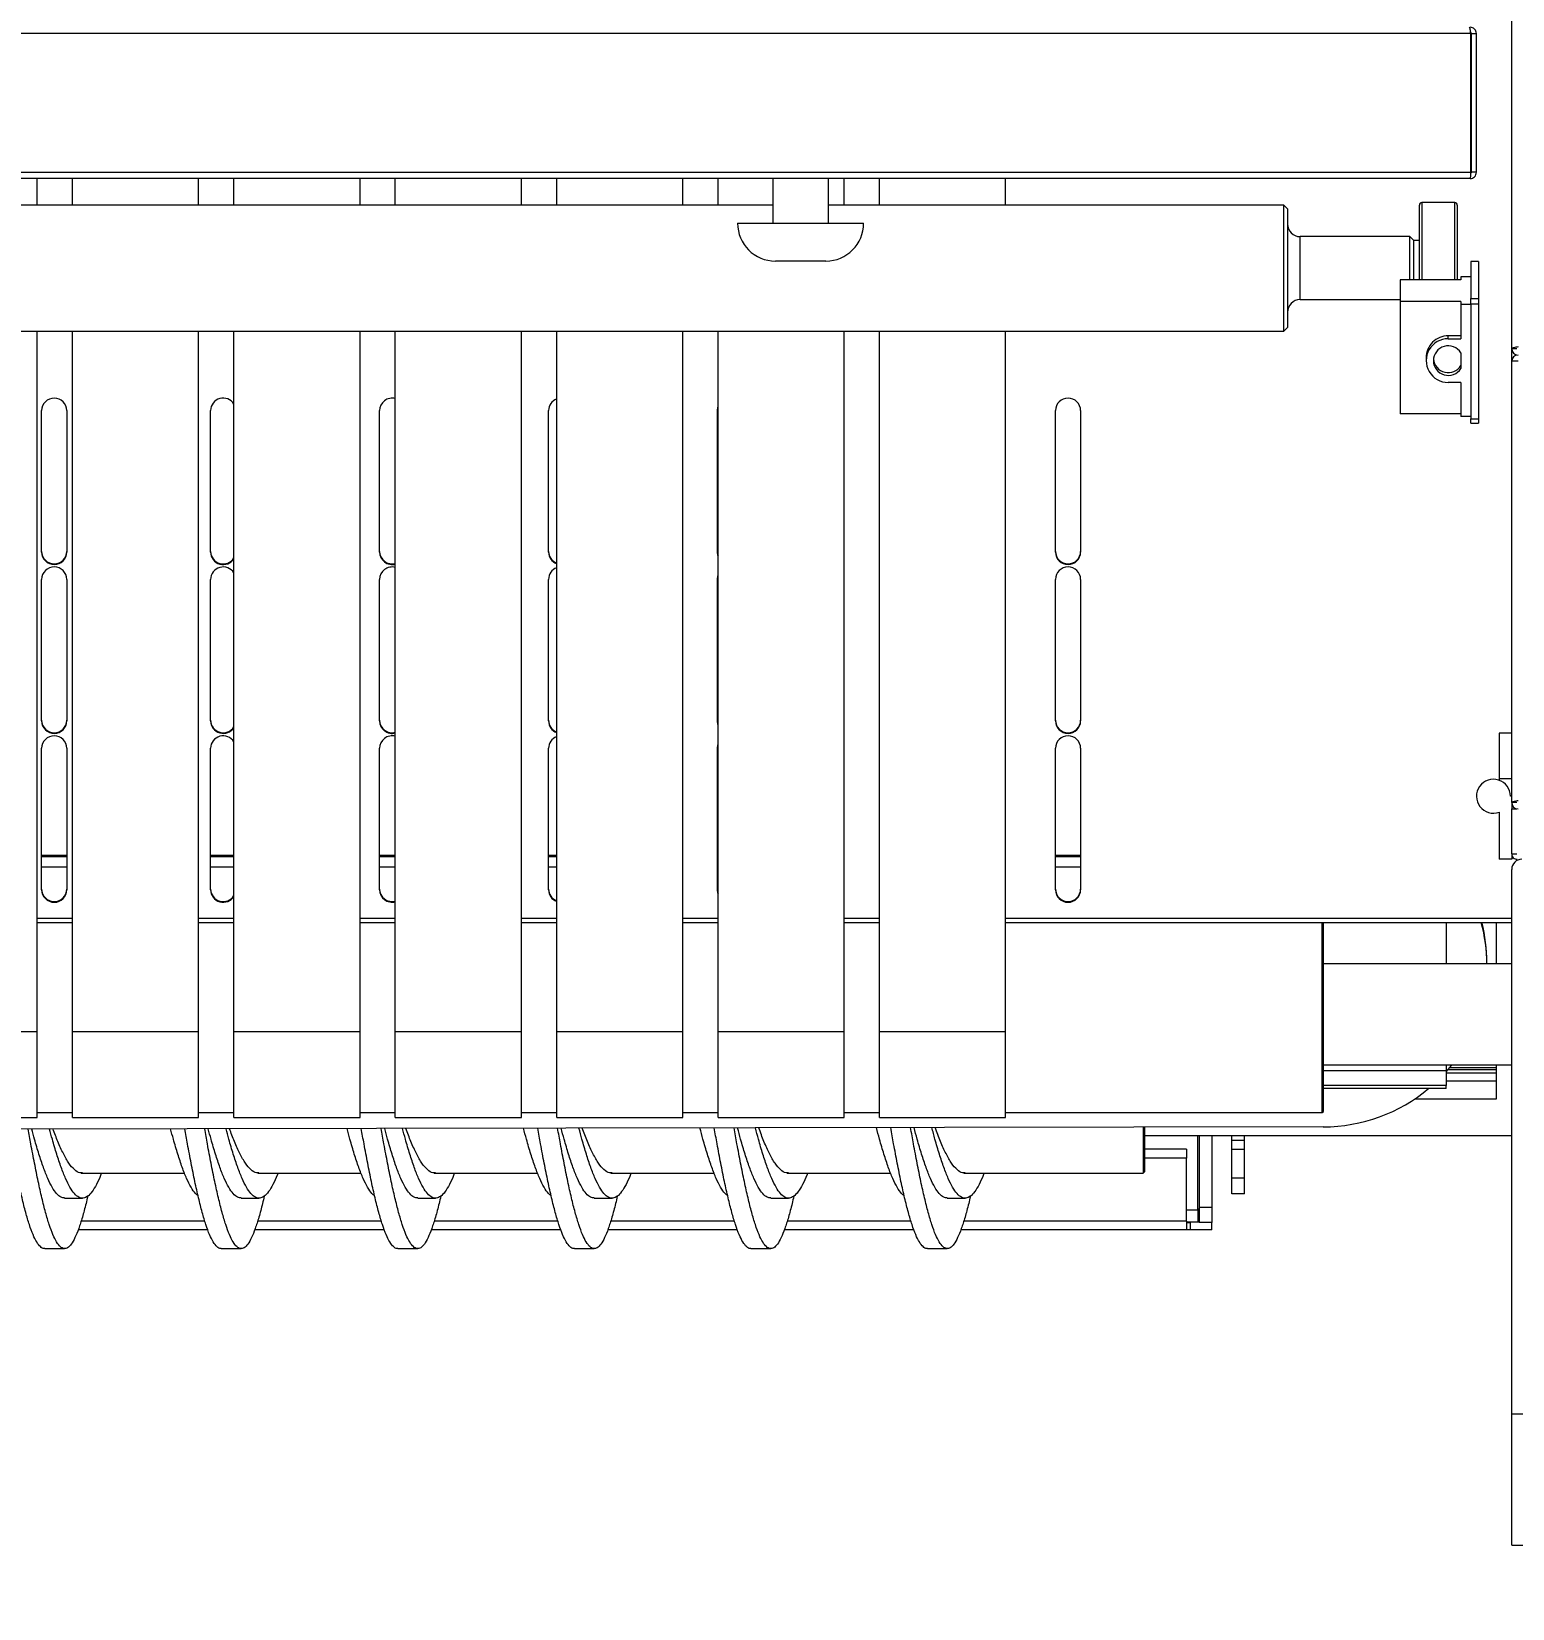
# Model space of a CAD drawing. Extents: x -2187 to 96136, y -11110 to 52208.
# Drawn here: x 50737 to 51324, y 24559 to 25185 of the extents above; entities that cross this region are included whole.
import ezdxf

# ---------------------------------------------------------------- set-up
doc = ezdxf.new("R2010")
doc.units = 0
doc.header["$LTSCALE"] = 1000
doc.header["$MEASUREMENT"] = 0
doc.styles.get("Standard").update_dxf_attribs({"font": 'gbenor.shx', "bigfont": 'gbcbig.shx'})
doc.dimstyles.new('ISO-25', dxfattribs={"dimscale": 70, "dimtxt": 2.5, "dimasz": 2.5, "dimexe": 1.25, "dimexo": 0.625, "dimtad": 1, "dimtxsty": 'Standard', "dimcen": 2.5, "dimadec": 0, "dimazin": 0, "dimtfac": 1, "dimtmove": 0, "dimatfit": 3, "dimfxl": 0, "dimarcsym": 0})

# ---------------------------------------------------------------- blocks, each defined once
blk = doc.blocks.new('*D139')
at = {"color": 0, "lineweight": -2}
for p, q in [((50994.87, 33684.54), (52335.07, 33684.54)), ((52247.57, 33509.54), (52247.57, 24759.54)), ((51567.57, 24584.54), (52335.07, 24584.54))]:
    blk.add_line(p, q, dxfattribs=at)
at = {"color": 0}
for points in [[(52218.4, 33509.54), (52276.73, 33509.54), (52247.57, 33684.54)], [(52218.4, 24759.54), (52276.73, 24759.54), (52247.57, 24584.54)]]:
    blk.add_solid(points, dxfattribs=at)
at = {"layer": 'Defpoints', "color": 0}
for p in [(50951.12, 33684.54), (51523.82, 24584.54), (52247.57, 24584.54)]:
    blk.add_point(p, dxfattribs=at)
at = {"color": 0, "insert": (52116.32, 29134.54), "char_height": 175, "attachment_point": 5, "rotation": 90}
blk.add_mtext('9100', dxfattribs=at)
blk = doc.blocks.new('*D138')
at = {"color": 0, "lineweight": -2}
for p, q in [((47340.11, 24729.07), (47340.11, 23998.92)), ((51840.11, 24729.07), (51840.11, 23998.92)), ((51665.11, 24086.42), (47515.11, 24086.42))]:
    blk.add_line(p, q, dxfattribs=at)
at = {"color": 0}
for points in [[(47515.11, 24115.58), (47515.11, 24057.25), (47340.11, 24086.42)], [(51665.11, 24115.58), (51665.11, 24057.25), (51840.11, 24086.42)]]:
    blk.add_solid(points, dxfattribs=at)
at = {"layer": 'Defpoints', "color": 0}
for p in [(47340.11, 24772.82), (51840.11, 24772.82), (47340.11, 24086.42)]:
    blk.add_point(p, dxfattribs=at)
at = {"color": 0, "insert": (49605.69, 24217.67), "char_height": 175, "attachment_point": 5}
blk.add_mtext('4500', dxfattribs=at)
blk = doc.blocks.new('*D140')
at = {"color": 0, "lineweight": -2}
for p, q in [((52096.86, 35905.84), (52902.87, 35905.84)), ((52815.37, 35730.84), (52815.37, 22880.85)), ((46777.22, 22705.85), (52902.87, 22705.85))]:
    blk.add_line(p, q, dxfattribs=at)
at = {"color": 0}
for points in [[(52786.21, 35730.84), (52844.54, 35730.84), (52815.37, 35905.84)], [(52786.21, 22880.85), (52844.54, 22880.85), (52815.37, 22705.85)]]:
    blk.add_solid(points, dxfattribs=at)
at = {"layer": 'Defpoints', "color": 0}
for p in [(52053.11, 35905.84), (46733.47, 22705.85), (52815.37, 22705.85)]:
    blk.add_point(p, dxfattribs=at)
at = {"color": 0, "insert": (52684.12, 29455.85), "char_height": 175, "attachment_point": 5, "rotation": 90}
blk.add_mtext('13200', dxfattribs=at)

msp = doc.modelspace()

# ---------------------------------------------------------------- linework, layer by layer
at = {"color": 7, "linetype": 'Continuous', "lineweight": 15}
for p, q in [((51323.824, 25059.04), (51323.824, 25914.04)), ((51307.471, 25184.04), (47866.178, 25184.04)), ((51307.471, 25184.04), (51307.471, 25129.04)), ((51307.824, 25129.04), (51307.824, 25184.04)), ((51307.824, 25184.04), (51309.824, 25184.04)), ((51309.824, 25129.04), (51309.824, 25184.04)), ((47866.178, 25129.04), (51307.471, 25129.04)), ((51307.324, 25126.54), (47866.324, 25126.54)), ((50739.117, 25115.994), (50739.117, 25126.54)), ((50753.117, 25115.994), (50753.117, 25126.54)), ((50803.117, 25115.994), (50803.117, 25126.54)), ((50817.117, 25115.994), (50817.117, 25126.54)), ((50867.117, 25115.994), (50867.117, 25126.54)), ((50881.117, 25115.994), (50881.117, 25126.54)), ((50931.117, 25115.994), (50931.117, 25126.54)), ((50945.117, 25115.994), (50945.117, 25126.54)), ((50995.117, 25115.994), (50995.117, 25126.54)), ((51009.117, 25115.994), (51009.117, 25126.54)), ((51030.824, 25126.54), (51030.824, 25108.814)), ((51052.824, 25108.814), (51052.824, 25126.54)), ((51059.117, 25115.994), (51059.117, 25126.54)), ((51073.117, 25115.994), (51073.117, 25126.54)), ((51123.117, 25115.994), (51123.117, 25126.54)), ((51309.824, 25129.04), (51307.824, 25129.04)), ((51030.824, 25115.994), (48142.824, 25115.994)), ((51233.424, 25115.994), (51052.824, 25115.994)), ((51234.924, 25114.494), (51233.424, 25115.994)), ((51233.424, 25069.617), (51233.424, 25115.994)), ((51234.924, 25114.494), (51234.924, 25070.899)), ((51287.213, 25086.42), (51287.213, 25115.994)), ((51301.213, 25116.994), (51288.213, 25116.994)), ((51302.213, 25115.994), (51302.213, 25086.42)), ((51016.824, 25108.814), (51066.824, 25108.814)), ((51283.424, 25103.494), (51239.924, 25103.494)), ((51284.924, 25101.994), (51283.424, 25103.494)), ((51283.424, 25086.42), (51283.424, 25103.494)), ((51287.213, 25101.994), (51284.924, 25101.994)), ((51284.924, 25086.42), (51284.924, 25101.994)), ((51051.824, 25093.814), (51031.824, 25093.814)), ((51310.617, 25093.653), (51307.617, 25093.653)), ((51307.617, 25093.629), (51307.617, 25093.653)), ((51310.617, 25093.629), (51307.617, 25093.629)), ((51307.617, 25093.629), (51307.617, 25078.953)), ((51310.617, 25093.653), (51310.617, 25093.629)), ((51310.617, 25093.629), (51310.617, 25078.953)), ((51303.617, 25087.566), (51303.617, 25086.42)), ((51307.617, 25087.566), (51303.617, 25087.566)), ((51303.617, 25086.42), (51279.617, 25086.42)), ((51279.617, 25086.42), (51279.617, 25077.706)), ((51239.924, 25078.494), (51279.617, 25078.494)), ((51303.617, 25077.706), (51279.617, 25077.706)), ((51279.617, 25077.706), (51279.617, 25033.235)), ((51303.617, 25077.706), (51303.617, 25076.559)), ((51307.617, 25076.559), (51303.617, 25076.559)), ((51303.617, 25076.559), (51303.617, 25062.984)), ((51307.617, 25078.953), (51310.617, 25078.953)), ((51307.617, 25076.671), (51307.617, 25078.953)), ((51310.617, 25076.671), (51307.617, 25076.671)), ((51307.617, 25076.671), (51307.617, 25031.212)), ((51310.617, 25078.953), (51310.617, 25076.671)), ((51310.617, 25076.671), (51310.617, 25031.212)), ((51233.424, 25065.994), (51233.424, 25069.617)), ((51234.924, 25070.899), (51234.924, 25067.494)), ((47946.424, 25065.994), (51233.424, 25065.994)), ((50739.117, 24788.058), (50739.117, 25065.994)), ((50753.117, 24788.058), (50753.117, 25065.994)), ((50803.117, 24788.058), (50803.117, 25065.994)), ((50817.117, 24788.058), (50817.117, 25065.994)), ((50867.117, 24788.058), (50867.117, 25065.994)), ((50881.117, 24788.058), (50881.117, 25065.994)), ((50931.117, 24788.058), (50931.117, 25065.994)), ((50945.117, 24788.058), (50945.117, 25065.994)), ((50995.117, 24788.058), (50995.117, 25065.994)), ((51009.117, 24788.058), (51009.117, 25065.994)), ((51059.117, 24788.058), (51059.117, 25065.994)), ((51073.117, 24788.058), (51073.117, 25065.994)), ((51123.117, 24788.058), (51123.117, 25065.994)), ((51233.424, 25065.994), (51234.924, 25067.494)), ((51298.617, 25062.984), (51298.617, 25064.13)), ((51303.617, 25064.13), (51298.617, 25064.13)), ((51298.617, 25062.984), (51303.617, 25062.984)), ((51289.855, 25055.47), (51289.855, 25054.324)), ((51303.617, 25057.446), (51303.617, 25051.201)), ((51323.824, 25054.04), (51323.824, 25059.04)), ((51325.824, 25059.04), (51323.824, 25059.04)), ((51323.824, 24879.04), (51323.824, 25054.04)), ((51326.324, 25054.04), (51323.824, 25054.04)), ((51303.617, 25045.664), (51298.617, 25045.664)), ((51303.617, 25045.664), (51303.617, 25032.088)), ((50740.862, 24978.369), (50740.862, 25034.503)), ((50750.862, 25034.503), (50750.862, 24978.369)), ((50807.862, 24978.369), (50807.862, 25034.503)), ((50874.862, 24978.369), (50874.862, 25034.503)), ((50941.862, 24978.369), (50941.862, 25034.503)), ((51008.862, 24978.369), (51008.862, 25034.503)), ((51142.862, 24978.369), (51142.862, 25034.503)), ((51152.862, 25034.503), (51152.862, 24978.369)), ((51303.617, 25033.235), (51279.617, 25033.235)), ((51307.617, 25032.088), (51303.617, 25032.088)), ((51307.617, 25031.212), (51310.617, 25031.212)), ((51307.617, 25029.518), (51307.617, 25031.212)), ((51310.617, 25031.212), (51310.617, 25029.518)), ((51307.617, 25029.518), (51310.617, 25029.518)), ((50740.862, 24911.402), (50740.862, 24967.536)), ((50750.862, 24967.536), (50750.862, 24911.402)), ((50807.862, 24911.402), (50807.862, 24967.536)), ((50874.862, 24911.402), (50874.862, 24967.536)), ((50941.862, 24911.402), (50941.862, 24967.536)), ((51008.862, 24911.402), (51008.862, 24967.536)), ((51142.862, 24911.402), (51142.862, 24967.536)), ((51152.862, 24967.536), (51152.862, 24911.402)), ((51318.824, 24906.54), (51318.824, 24888.54)), ((51323.824, 24906.54), (51318.824, 24906.54)), ((50740.862, 24844.435), (50740.862, 24900.569)), ((50750.862, 24900.569), (50750.862, 24844.435)), ((50807.862, 24844.435), (50807.862, 24900.569)), ((50874.862, 24844.435), (50874.862, 24900.569)), ((50941.862, 24844.435), (50941.862, 24900.569)), ((51008.862, 24844.435), (51008.862, 24900.569)), ((51142.862, 24844.435), (51142.862, 24900.569)), ((51152.862, 24900.569), (51152.862, 24844.435)), ((51318.824, 24888.54), (51318.824, 24887.904)), ((51318.824, 24888.54), (51323.824, 24888.54)), ((51323.824, 24881.54), (51323.324, 24881.54)), ((51318.824, 24875.176), (51318.824, 24856.54)), ((51323.824, 24879.04), (51323.824, 24876.54)), ((51325.824, 24879.04), (51323.824, 24879.04)), ((51323.824, 24876.54), (51325.824, 24876.54)), ((51323.824, 24858.64), (51323.824, 24876.54)), ((50750.862, 24857.54), (50740.862, 24857.54)), ((50817.117, 24857.54), (50807.862, 24857.54)), ((50881.117, 24857.54), (50874.862, 24857.54)), ((50945.117, 24857.54), (50941.862, 24857.54)), ((51009.117, 24857.54), (51008.862, 24857.54)), ((51152.862, 24857.54), (51142.862, 24857.54)), ((51323.824, 24856.54), (51318.824, 24856.54)), ((51323.824, 24858.64), (51323.824, 24856.54)), ((51323.824, 24858.64), (51325.824, 24858.64)), ((51323.824, 24636.54), (51323.824, 24852.54)), ((50739.117, 24831.441), (50753.117, 24831.441)), ((50803.117, 24831.441), (50817.117, 24831.441)), ((50867.117, 24831.441), (50881.117, 24831.441)), ((50931.117, 24831.441), (50945.117, 24831.441)), ((50995.117, 24831.441), (51009.117, 24831.441)), ((51059.117, 24831.441), (51073.117, 24831.441)), ((51123.117, 24831.441), (51323.824, 24831.441)), ((51248.624, 24777.213), (51248.624, 24831.441)), ((51249.124, 24777.441), (51249.124, 24831.441)), ((51297.824, 24831.441), (51297.824, 24815.04)), ((51317.824, 24815.04), (51317.824, 24831.441)), ((51323.824, 24815.04), (51249.124, 24815.04)), ((51313.952, 24815.04), (51313.952, 24815.619)), ((50739.117, 24788.058), (50689.117, 24788.058)), ((50739.117, 24754.177), (50739.117, 24788.058)), ((50803.117, 24788.058), (50753.117, 24788.058)), ((50753.117, 24754.177), (50753.117, 24788.058)), ((50803.117, 24754.177), (50803.117, 24788.058)), ((50867.117, 24788.058), (50817.117, 24788.058)), ((50817.117, 24754.177), (50817.117, 24788.058)), ((50867.117, 24754.177), (50867.117, 24788.058)), ((50931.117, 24788.058), (50881.117, 24788.058)), ((50881.117, 24754.177), (50881.117, 24788.058)), ((50931.117, 24754.177), (50931.117, 24788.058)), ((50995.117, 24788.058), (50945.117, 24788.058)), ((50945.117, 24754.177), (50945.117, 24788.058)), ((50995.117, 24754.177), (50995.117, 24788.058)), ((51059.117, 24788.058), (51009.117, 24788.058)), ((51009.117, 24754.177), (51009.117, 24788.058)), ((51059.117, 24754.177), (51059.117, 24788.058)), ((51123.117, 24788.058), (51073.117, 24788.058)), ((51073.117, 24754.177), (51073.117, 24788.058)), ((51123.117, 24754.177), (51123.117, 24788.058)), ((51248.624, 24756.04), (51248.624, 24777.213)), ((51249.124, 24756.54), (51249.124, 24777.441)), ((51249.124, 24775.04), (51323.824, 24775.04)), ((51297.824, 24775.04), (51297.824, 24772.687)), ((51317.824, 24774.017), (51317.824, 24775.04)), ((51317.824, 24773.114), (51317.824, 24774.017)), ((51297.824, 24772.687), (51297.824, 24766.75)), ((51317.824, 24771.806), (51317.824, 24773.114)), ((51317.824, 24768.643), (51317.824, 24771.806)), ((51317.824, 24761.513), (51317.824, 24768.643)), ((51297.824, 24766.75), (51249.124, 24766.75)), ((51297.824, 24765.69), (51249.124, 24765.69)), ((51285.437, 24761.513), (51317.824, 24761.513)), ((51297.824, 24765.69), (51297.824, 24766.75)), ((50739.117, 24756.04), (50753.117, 24756.04)), ((50803.117, 24756.04), (50817.117, 24756.04)), ((50867.117, 24756.04), (50881.117, 24756.04)), ((50931.117, 24756.04), (50945.117, 24756.04)), ((50995.117, 24756.04), (51009.117, 24756.04)), ((51059.117, 24756.04), (51073.117, 24756.04)), ((51123.117, 24756.04), (51248.624, 24756.04)), ((51248.624, 24756.04), (51249.124, 24756.54)), ((51249.064, 24750.417), (49676.941, 24747.743)), ((50689.117, 24754.177), (50739.117, 24754.177)), ((50753.117, 24754.177), (50803.117, 24754.177)), ((50817.117, 24754.177), (50867.117, 24754.177)), ((50881.117, 24754.177), (50931.117, 24754.177)), ((50945.117, 24754.177), (50995.117, 24754.177)), ((51009.117, 24754.177), (51059.117, 24754.177)), ((51073.117, 24754.177), (51123.117, 24754.177)), ((51177.624, 24750.295), (51177.624, 24732.04)), ((51178.124, 24750.296), (51178.124, 24732.54)), ((51178.124, 24747.04), (51323.824, 24747.04)), ((51199.824, 24747.04), (51199.824, 24718.435)), ((51204.824, 24747.04), (51204.824, 24718.435)), ((51212.824, 24744.948), (51212.824, 24747.04)), ((51217.824, 24744.948), (51212.824, 24744.948)), ((51212.824, 24741.604), (51212.824, 24744.948)), ((51217.824, 24744.948), (51217.824, 24747.04)), ((51217.824, 24741.604), (51217.824, 24744.948)), ((51194.824, 24741.543), (51178.124, 24741.543)), ((51194.824, 24741.543), (51194.824, 24738.043)), ((51194.824, 24713.043), (51194.824, 24738.043)), ((51212.824, 24741.604), (51217.824, 24741.604)), ((51212.824, 24730.061), (51212.824, 24741.604)), ((51217.824, 24730.061), (51217.824, 24741.604)), ((50756.547, 24732.04), (50797.539, 24732.04)), ((50826.547, 24732.04), (50867.539, 24732.04)), ((50896.547, 24732.04), (50937.539, 24732.04)), ((50966.547, 24732.04), (51007.539, 24732.04)), ((51036.547, 24732.04), (51077.539, 24732.04)), ((51106.547, 24732.04), (51177.624, 24732.04)), ((51177.624, 24732.04), (51178.124, 24732.54)), ((51217.824, 24730.061), (51212.824, 24730.061)), ((51212.824, 24723.889), (51212.824, 24730.061)), ((51217.824, 24723.889), (51217.824, 24730.061)), ((51217.824, 24723.889), (51212.824, 24723.889)), ((50749.99, 24722.116), (50757.047, 24722.116)), ((50819.99, 24722.116), (50827.047, 24722.116)), ((50889.99, 24722.116), (50897.047, 24722.116)), ((50959.99, 24722.116), (50967.047, 24722.116)), ((51029.99, 24722.116), (51037.047, 24722.116)), ((51099.99, 24722.116), (51107.047, 24722.116)), ((51194.824, 24717.54), (51199.324, 24717.54)), ((51204.824, 24718.435), (51199.824, 24718.435)), ((51199.824, 24718.435), (51199.824, 24712.54)), ((51204.824, 24718.435), (51204.824, 24712.54)), ((51194.824, 24713.043), (51194.824, 24709.543)), ((51196.324, 24712.543), (51194.824, 24712.543)), ((51194.824, 24712.54), (51196.324, 24712.54)), ((51196.324, 24712.543), (51196.324, 24709.543)), ((51199.824, 24712.543), (51196.324, 24712.543)), ((51199.824, 24712.563), (51199.495, 24712.543)), ((51204.824, 24712.54), (51199.824, 24712.54)), ((51204.824, 24709.543), (51204.824, 24712.54)), ((50806.767, 24709.543), (50755.347, 24709.543)), ((50876.767, 24709.543), (50825.347, 24709.543)), ((50946.767, 24709.543), (50895.347, 24709.543)), ((51016.767, 24709.543), (50965.347, 24709.543)), ((51086.767, 24709.543), (51035.347, 24709.543)), ((51194.824, 24709.543), (51105.347, 24709.543)), ((51196.324, 24709.543), (51194.824, 24709.543)), ((51204.824, 24709.543), (51196.324, 24709.543)), ((50742.104, 24702.116), (50749.99, 24702.116)), ((50812.104, 24702.116), (50819.99, 24702.116)), ((50882.104, 24702.116), (50889.99, 24702.116)), ((50952.104, 24702.116), (50959.99, 24702.116)), ((51022.104, 24702.116), (51029.99, 24702.116)), ((51092.104, 24702.116), (51099.99, 24702.116)), ((51323.824, 24636.54), (51523.824, 24636.54)), ((51323.824, 24584.54), (51323.824, 24636.54)), ((51323.824, 24584.54), (51523.824, 24584.54))]:
    msp.add_line(p, q, dxfattribs=at)
at = {"color": 8, "linetype": 'Continuous', "lineweight": 15}
for p, q in [((51288.213, 25116.994), (51288.213, 25086.42)), ((51301.213, 25086.42), (51301.213, 25116.994)), ((51239.924, 25078.494), (51239.924, 25103.494)), ((50750.862, 24858.04), (50740.862, 24858.04)), ((50817.117, 24858.04), (50807.862, 24858.04)), ((50881.117, 24858.04), (50874.862, 24858.04)), ((50945.117, 24858.04), (50941.862, 24858.04)), ((51009.117, 24858.04), (51008.862, 24858.04)), ((51152.862, 24858.04), (51142.862, 24858.04)), ((50750.862, 24853.432), (50740.862, 24853.432)), ((50817.117, 24853.432), (50807.862, 24853.432)), ((50881.117, 24853.432), (50874.862, 24853.432)), ((50945.117, 24853.432), (50941.862, 24853.432)), ((51009.117, 24853.432), (51008.862, 24853.432)), ((51152.862, 24853.432), (51142.862, 24853.432)), ((50753.117, 24833.011), (50739.117, 24833.011)), ((50817.117, 24833.011), (50803.117, 24833.011)), ((50881.117, 24833.011), (50867.117, 24833.011)), ((50945.117, 24833.011), (50931.117, 24833.011)), ((51009.117, 24833.011), (50995.117, 24833.011)), ((51073.117, 24833.011), (51059.117, 24833.011)), ((51323.824, 24833.011), (51123.117, 24833.011)), ((51299.254, 24774.017), (51317.824, 24774.017)), ((51297.824, 24772.687), (51249.124, 24772.687)), ((51297.824, 24771.806), (51317.824, 24771.806)), ((51297.824, 24768.643), (51317.824, 24768.643)), ((51298.493, 24773.114), (51317.824, 24773.114)), ((51199.324, 24717.54), (51199.324, 24747.04)), ((51194.824, 24738.043), (51178.124, 24738.043)), ((51199.324, 24717.54), (51199.324, 24712.543)), ((50805.574, 24713.043), (50756.514, 24713.043)), ((50875.574, 24713.043), (50826.514, 24713.043)), ((50945.574, 24713.043), (50896.514, 24713.043)), ((51015.574, 24713.043), (50966.514, 24713.043)), ((51085.574, 24713.043), (51036.514, 24713.043)), ((51194.824, 24713.043), (51106.514, 24713.043))]:
    msp.add_line(p, q, dxfattribs=at)
at = {"color": 7, "linetype": 'Continuous', "lineweight": 15, "flags": 128}
for points in [[(51008.862, 25034.503), (51009.065, 25035.89), (51009.117, 25036.055)], [(51008.862, 24978.629), (51009.065, 24977.242), (51009.117, 24977.078)], [(51009.117, 24976.817), (51009.065, 24976.982), (51008.862, 24978.369)], [(51008.862, 24967.536), (51009.065, 24968.923), (51009.117, 24969.088)], [(51008.862, 24911.663), (51009.065, 24910.275), (51009.117, 24910.111)], [(51009.117, 24909.85), (51009.065, 24910.015), (51008.862, 24911.402)], [(51008.862, 24900.569), (51009.065, 24901.956), (51009.117, 24902.121)], [(51008.862, 24844.696), (51009.065, 24843.308), (51009.117, 24843.144)], [(51009.117, 24842.884), (51009.065, 24843.048), (51008.862, 24844.435)], [(51300.082, 24775.04), (51299.801, 24774.689), (51297.824, 24772.347)]]:
    msp.add_lwpolyline(points, dxfattribs=at)
at = {"color": 7, "linetype": 'Continuous', "lineweight": 15}
for centre, radius, start, end in [((51288.213, 25115.994), 1, 90, 180), ((51301.213, 25115.994), 1, 0, 90), ((51031.824, 25108.814), 15, 180, 270), ((51051.824, 25108.814), 15, 270, 0), ((51239.924, 25108.494), 5, 180, 270), ((51239.924, 25073.494), 5, 90, 180), ((51298.563, 25055.422), 8.708, 89.639642, 179.682906), ((51298.538, 25054.324), 8.66, 89.474863, 270.525137), ((51298.643, 25054.324), 5.873, 32.117087, 327.882913), ((51326.324, 25059.04), 2.5, 180, 270), ((51326.324, 25054.04), 2.5, 90, 180), ((51298.622, 25055.536), 5.925, 186.186125, 327.454577), ((50745.862, 25034.445), 5, 0.668432, 179.331568), ((50812.871, 25034.431), 5.009, 32.050219, 179.177742), ((50879.853, 25034.441), 4.991, 75.333664, 179.285649), ((50946.8, 25034.475), 4.938, 109.927785, 179.677771), ((51147.862, 25034.445), 5, 0.668432, 179.331568), ((50745.862, 24978.688), 5, 180.668432, 359.331568), ((50745.862, 24978.427), 5, 180.668432, 359.331568), ((50812.871, 24978.701), 5.009, 180.822258, 327.949781), ((50812.871, 24978.441), 5.009, 180.822258, 327.949781), ((50879.853, 24978.692), 4.991, 180.714351, 284.666336), ((50879.842, 24978.417), 4.98, 180.548897, 284.83179), ((50946.8, 24978.657), 4.938, 180.322229, 250.072215), ((50946.794, 24978.393), 4.932, 180.275962, 250.118482), ((51147.862, 24978.688), 5, 180.668432, 359.331568), ((51147.862, 24978.427), 5, 180.668432, 359.331568), ((50745.862, 24967.478), 5, 0.668432, 179.331568), ((50812.871, 24967.464), 5.009, 32.050219, 179.177742), ((50879.853, 24967.474), 4.991, 75.333664, 179.285649), ((50946.8, 24967.508), 4.938, 109.927785, 179.677771), ((51147.862, 24967.478), 5, 0.668432, 179.331568), ((50745.862, 24911.721), 5, 180.668432, 359.331568), ((50745.862, 24911.46), 5, 180.668432, 359.331568), ((50812.871, 24911.734), 5.009, 180.822258, 327.949781), ((50812.871, 24911.474), 5.009, 180.822258, 327.949781), ((50879.853, 24911.725), 4.991, 180.714351, 284.666336), ((50879.842, 24911.45), 4.98, 180.548897, 284.83179), ((50946.8, 24911.69), 4.938, 180.322229, 250.072215), ((50946.794, 24911.426), 4.932, 180.275962, 250.118482), ((51147.862, 24911.721), 5, 180.668432, 359.331568), ((51147.862, 24911.46), 5, 180.668432, 359.331568), ((50745.862, 24900.511), 5, 0.668432, 179.331568), ((50812.871, 24900.497), 5.009, 32.050219, 179.177742), ((50879.853, 24900.507), 4.991, 75.333664, 179.285649), ((50946.8, 24900.541), 4.938, 109.927785, 179.677771), ((51147.862, 24900.511), 5, 0.668432, 179.331568), ((51316.574, 24881.54), 6.75, 0, 289.471221), ((51326.324, 24879.04), 2.5, 180, 270), ((51327.824, 24852.54), 4, 90, 180), ((50745.862, 24844.754), 5, 180.668432, 359.331568), ((50745.862, 24844.493), 5, 180.668432, 359.331568), ((50812.871, 24844.767), 5.009, 180.822258, 327.949781), ((50812.871, 24844.507), 5.009, 180.822258, 327.949781), ((50879.853, 24844.758), 4.991, 180.714351, 284.666336), ((50879.842, 24844.483), 4.98, 180.548897, 284.83179), ((50946.8, 24844.723), 4.938, 180.322229, 250.072215), ((50946.794, 24844.459), 4.932, 180.275962, 250.118482), ((51147.862, 24844.754), 5, 180.668432, 359.331568), ((51147.862, 24844.493), 5, 180.668432, 359.331568), ((51250.169, 24814.781), 63.783, 0.232397, 15.140987), ((51250.173, 24815.617), 63.78, 0.002213, 14.365748), ((51248.997, 24815.783), 65.366, 270.058811, 309.973885), ((51199.324, 24718.04), 0.5, 270, 0)]:
    msp.add_arc(centre, radius, start, end, dxfattribs=at)
for points in [[(51306.971, 25186.54), (51307.013, 25186.503), (51307.096, 25186.427), (51307.221, 25185.849), (51307.346, 25185.023), (51307.429, 25184.368), (51307.471, 25184.04)], [(51309.824, 25184.04), (51309.787, 25184.368), (51309.712, 25185.023), (51309.134, 25185.849), (51308.307, 25186.427), (51307.652, 25186.503), (51307.324, 25186.54)], [(51307.824, 25184.04), (51307.817, 25184.106), (51307.802, 25184.237), (51307.686, 25184.402), (51307.521, 25184.518), (51307.39, 25184.533), (51307.324, 25184.54)], [(51307.471, 25129.04), (51307.459, 25128.713), (51307.434, 25128.057), (51307.398, 25127.231), (51307.361, 25126.653), (51307.337, 25126.578), (51307.324, 25126.54)], [(51307.324, 25126.54), (51307.652, 25126.578), (51308.307, 25126.653), (51309.134, 25127.231), (51309.712, 25128.057), (51309.787, 25128.713), (51309.824, 25129.04)], [(51307.324, 25128.54), (51307.39, 25128.548), (51307.521, 25128.563), (51307.686, 25128.678), (51307.802, 25128.844), (51307.817, 25128.975), (51307.824, 25129.04)], [(51323.824, 24858.64), (51323.856, 24858.365), (51323.919, 24857.815), (51324.405, 24857.12), (51325.099, 24856.635), (51325.649, 24856.572), (51325.924, 24856.54)]]:
    msp.add_open_spline(points, degree=3, dxfattribs=at)
for points, knots in [([(51326.324, 25059.747), (51326.039, 25059.696), (51325.468, 25059.593), (51324.709, 25059.439), (51324.143, 25059.284), (51323.861, 25059.151), (51323.834, 25059.07), (51323.824, 25059.04)], [0, 0, 0, 0, 0.2181749, 0.4363498, 0.6545151, 0.8726803, 1, 1, 1, 1]), ([(51326.324, 24879.747), (51326.039, 24879.696), (51325.468, 24879.593), (51324.709, 24879.439), (51324.143, 24879.284), (51323.861, 24879.151), (51323.834, 24879.07), (51323.824, 24879.04)], [0, 0, 0, 0, 0.2181749, 0.4363498, 0.6545151, 0.8726803, 1, 1, 1, 1]), ([(50742.106, 24702.2), (50742.015, 24702.174), (50741.439, 24702.004), (50740.372, 24702.774), (50738.916, 24704.56), (50737.459, 24707.513), (50735.997, 24711.458), (50734.542, 24716.363), (50733.082, 24722.132), (50731.623, 24728.667), (50730.167, 24735.871), (50728.84, 24742.859), (50728.002, 24747.557), (50727.651, 24749.53)], [0, 0, 0, 0, 0.0188773, 0.1198212, 0.2206848, 0.3215484, 0.4224923, 0.5233339, 0.6242414, 0.7251488, 0.8259904, 0.9269344, 1, 1, 1, 1]), ([(50759.141, 24722.917), (50758.917, 24721.939), (50758.207, 24718.842), (50757.011, 24714.464), (50755.55, 24709.873), (50754.094, 24706.301), (50752.635, 24703.758), (50751.175, 24702.3), (50749.72, 24701.949), (50748.258, 24702.712), (50746.801, 24704.576), (50745.344, 24707.509), (50743.883, 24711.46), (50742.427, 24716.362), (50740.968, 24722.132), (50739.509, 24728.667), (50738.053, 24735.871), (50736.725, 24742.863), (50735.886, 24747.566), (50735.534, 24749.544)], [0, 0, 0, 0, 0.0285418, 0.0902996, 0.1521067, 0.2138512, 0.2756359, 0.3374206, 0.3991651, 0.4609721, 0.52273, 0.5844879, 0.646295, 0.7080394, 0.7698241, 0.8316089, 0.8933533, 0.9551604, 1, 1, 1, 1]), ([(50749.994, 24722.196), (50749.513, 24722.235), (50748.448, 24722.322), (50746.801, 24723.784), (50745.053, 24726.282), (50743.301, 24729.818), (50741.55, 24734.256), (50739.801, 24739.523), (50738.272, 24744.661), (50737.324, 24748.189), (50736.959, 24749.546)], [0, 0, 0, 0, 0.1107243, 0.24494, 0.3791556, 0.5134396, 0.6477236, 0.7819393, 0.9161549, 1, 1, 1, 1]), ([(50764.577, 24732.04), (50764.504, 24731.842), (50763.847, 24730.054), (50762.607, 24727.49), (50760.858, 24724.533), (50759.11, 24722.706), (50757.358, 24721.947), (50755.607, 24722.306), (50753.858, 24723.764), (50752.11, 24726.288), (50750.358, 24729.816), (50748.607, 24734.257), (50746.858, 24739.523), (50745.328, 24744.665), (50744.379, 24748.197), (50744.013, 24749.558)], [0, 0, 0, 0, 0.0105985, 0.0957215, 0.1808012, 0.2658808, 0.3510039, 0.4361269, 0.5212066, 0.6062863, 0.6914093, 0.7765323, 0.861612, 0.9466917, 1, 1, 1, 1]), ([(50757.045, 24732.207), (50756.712, 24732.171), (50755.65, 24732.053), (50753.858, 24733.294), (50751.671, 24735.819), (50749.484, 24739.637), (50747.39, 24744.218), (50746.024, 24747.862), (50745.387, 24749.56)], [0, 0, 0, 0, 0.0857338, 0.2733449, 0.4609559, 0.6485683, 0.8361832, 1, 1, 1, 1]), ([(50802.899, 24723.077), (50802.552, 24723.331), (50801.622, 24724.012), (50800.11, 24726.318), (50798.358, 24729.808), (50796.607, 24734.259), (50794.858, 24739.522), (50793.32, 24744.691), (50792.364, 24748.251), (50791.991, 24749.64)], [0, 0, 0, 0, 0.0954518, 0.2558249, 0.4162797, 0.5767346, 0.7371077, 0.8974808, 1, 1, 1, 1]), ([(50812.106, 24702.2), (50812.015, 24702.174), (50811.439, 24702.004), (50810.372, 24702.774), (50808.916, 24704.56), (50807.459, 24707.513), (50805.997, 24711.458), (50804.542, 24716.363), (50803.082, 24722.132), (50801.623, 24728.667), (50800.167, 24735.87), (50798.833, 24742.897), (50797.988, 24747.636), (50797.629, 24749.649)], [0, 0, 0, 0, 0.0188493, 0.119644, 0.2203584, 0.3210728, 0.4218674, 0.5225599, 0.623318, 0.7240762, 0.8247687, 0.9255633, 1, 1, 1, 1]), ([(50829.141, 24722.917), (50828.917, 24721.939), (50828.207, 24718.842), (50827.011, 24714.464), (50825.55, 24709.873), (50824.094, 24706.301), (50822.635, 24703.758), (50821.175, 24702.3), (50819.72, 24701.949), (50818.258, 24702.712), (50816.801, 24704.576), (50815.344, 24707.509), (50813.883, 24711.46), (50812.427, 24716.362), (50810.968, 24722.132), (50809.509, 24728.667), (50808.053, 24735.87), (50806.718, 24742.901), (50805.872, 24747.645), (50805.512, 24749.663)], [0, 0, 0, 0, 0.0285159, 0.0902178, 0.1519689, 0.2136574, 0.2753861, 0.3371149, 0.3988033, 0.4605544, 0.5222563, 0.5839583, 0.6457093, 0.7073978, 0.7691266, 0.8308553, 0.8925438, 0.9542949, 1, 1, 1, 1]), ([(50819.994, 24722.196), (50819.513, 24722.235), (50818.448, 24722.322), (50816.801, 24723.784), (50815.053, 24726.282), (50813.301, 24729.818), (50811.55, 24734.257), (50809.801, 24739.522), (50808.261, 24744.699), (50807.302, 24748.268), (50806.927, 24749.665)], [0, 0, 0, 0, 0.11045011, 0.24433334, 0.37821657, 0.51216802, 0.64611947, 0.7800027, 0.91388592, 1, 1, 1, 1]), ([(50834.577, 24732.04), (50834.504, 24731.842), (50833.847, 24730.054), (50832.607, 24727.49), (50830.858, 24724.533), (50829.11, 24722.706), (50827.358, 24721.947), (50825.607, 24722.306), (50823.858, 24723.764), (50822.11, 24726.288), (50820.358, 24729.816), (50818.607, 24734.257), (50816.858, 24739.522), (50815.317, 24744.702), (50814.357, 24748.276), (50813.981, 24749.677)], [0, 0, 0, 0, 0.0105818, 0.0955711, 0.1805171, 0.2654631, 0.3504523, 0.4354416, 0.5203876, 0.6053336, 0.6903228, 0.7753121, 0.8602581, 0.9452041, 1, 1, 1, 1]), ([(50827.045, 24732.207), (50826.712, 24732.171), (50825.65, 24732.053), (50823.858, 24733.294), (50821.671, 24735.819), (50819.484, 24739.636), (50817.374, 24744.254), (50815.993, 24747.939), (50815.341, 24749.679)], [0, 0, 0, 0, 0.0853978, 0.2722734, 0.4591491, 0.646026, 0.8329055, 1, 1, 1, 1]), ([(50872.899, 24723.077), (50872.552, 24723.331), (50871.622, 24724.012), (50870.11, 24726.318), (50868.358, 24729.808), (50866.607, 24734.259), (50864.858, 24739.521), (50863.31, 24744.728), (50862.342, 24748.33), (50861.958, 24749.759)], [0, 0, 0, 0, 0.09516943, 0.25506819, 0.41504843, 0.57502867, 0.73492743, 0.89482619, 1, 1, 1, 1]), ([(50882.106, 24702.2), (50882.015, 24702.174), (50881.439, 24702.004), (50880.372, 24702.774), (50878.916, 24704.56), (50877.459, 24707.513), (50875.997, 24711.458), (50874.542, 24716.363), (50873.082, 24722.132), (50871.623, 24728.667), (50870.167, 24735.87), (50868.826, 24742.935), (50867.974, 24747.715), (50867.608, 24749.768)], [0, 0, 0, 0, 0.0188215, 0.1194673, 0.2200329, 0.3205986, 0.4212443, 0.5217881, 0.6223975, 0.7230068, 0.8235506, 0.9241963, 1, 1, 1, 1]), ([(50899.141, 24722.917), (50898.917, 24721.939), (50898.207, 24718.842), (50897.011, 24714.464), (50895.55, 24709.873), (50894.094, 24706.301), (50892.635, 24703.758), (50891.175, 24702.3), (50889.72, 24701.949), (50888.258, 24702.712), (50886.801, 24704.576), (50885.344, 24707.509), (50883.883, 24711.46), (50882.427, 24716.362), (50880.968, 24722.132), (50879.509, 24728.667), (50878.053, 24735.87), (50876.711, 24742.94), (50875.858, 24747.724), (50875.491, 24749.782)], [0, 0, 0, 0, 0.0284901, 0.0901361, 0.1518313, 0.213464, 0.2751368, 0.3368096, 0.3984423, 0.4601375, 0.5217835, 0.5834296, 0.6451247, 0.7067574, 0.7684302, 0.8301031, 0.8917357, 0.9534309, 1, 1, 1, 1]), ([(50889.994, 24722.196), (50889.513, 24722.235), (50888.448, 24722.322), (50886.801, 24723.784), (50885.053, 24726.282), (50883.301, 24729.818), (50881.55, 24734.257), (50879.801, 24739.522), (50878.25, 24744.736), (50877.28, 24748.346), (50876.894, 24749.784)], [0, 0, 0, 0, 0.1101772, 0.2437297, 0.3772822, 0.5109027, 0.6445232, 0.7780757, 0.9116282, 1, 1, 1, 1]), ([(50904.577, 24732.04), (50904.504, 24731.842), (50903.847, 24730.054), (50902.607, 24727.49), (50900.858, 24724.533), (50899.11, 24722.706), (50897.358, 24721.947), (50895.607, 24722.306), (50893.858, 24723.764), (50892.11, 24726.288), (50890.358, 24729.816), (50888.607, 24734.257), (50886.858, 24739.522), (50885.306, 24744.74), (50884.335, 24748.354), (50883.948, 24749.796)], [0, 0, 0, 0, 0.0105652, 0.0954211, 0.1802339, 0.2650466, 0.3499025, 0.4347584, 0.5195711, 0.6043839, 0.6892398, 0.7740957, 0.8589084, 0.9437211, 1, 1, 1, 1]), ([(50897.045, 24732.207), (50896.712, 24732.171), (50895.65, 24732.053), (50893.858, 24733.294), (50891.671, 24735.819), (50889.484, 24739.635), (50887.359, 24744.289), (50885.963, 24748.017), (50885.295, 24749.798)], [0, 0, 0, 0, 0.0850643, 0.2712103, 0.4573564, 0.6435036, 0.8296534, 1, 1, 1, 1]), ([(50942.899, 24723.077), (50942.552, 24723.331), (50941.622, 24724.012), (50940.11, 24726.318), (50938.358, 24729.808), (50936.607, 24734.259), (50934.858, 24739.521), (50933.299, 24744.766), (50932.321, 24748.408), (50931.926, 24749.878)], [0, 0, 0, 0, 0.0948888, 0.2543159, 0.4138244, 0.5733328, 0.73276, 0.8921872, 1, 1, 1, 1]), ([(50952.106, 24702.2), (50952.015, 24702.174), (50951.439, 24702.004), (50950.372, 24702.774), (50948.916, 24704.56), (50947.459, 24707.513), (50945.997, 24711.458), (50944.542, 24716.363), (50943.082, 24722.132), (50941.623, 24728.667), (50940.167, 24735.87), (50938.819, 24742.974), (50937.96, 24747.794), (50937.586, 24749.887)], [0, 0, 0, 0, 0.0187937, 0.1192911, 0.2197084, 0.3201258, 0.4206231, 0.5210186, 0.6214796, 0.7219406, 0.8223361, 0.9228334, 1, 1, 1, 1]), ([(50969.141, 24722.917), (50968.917, 24721.939), (50968.207, 24718.842), (50967.011, 24714.464), (50965.55, 24709.873), (50964.094, 24706.301), (50962.635, 24703.758), (50961.175, 24702.3), (50959.72, 24701.949), (50958.258, 24702.712), (50956.801, 24704.576), (50955.344, 24707.509), (50953.883, 24711.46), (50952.427, 24716.362), (50950.968, 24722.132), (50949.509, 24728.667), (50948.053, 24735.87), (50946.703, 24742.978), (50945.844, 24747.803), (50945.47, 24749.901)], [0, 0, 0, 0, 0.0284643, 0.0900546, 0.151694, 0.2132709, 0.2748879, 0.336505, 0.3980819, 0.4597213, 0.5213116, 0.5829019, 0.6445412, 0.7061181, 0.7677352, 0.8293522, 0.8909291, 0.9525685, 1, 1, 1, 1]), ([(50959.994, 24722.196), (50959.513, 24722.235), (50958.448, 24722.322), (50956.801, 24723.784), (50955.053, 24726.282), (50953.301, 24729.818), (50951.55, 24734.257), (50949.801, 24739.522), (50948.239, 24744.774), (50947.259, 24748.425), (50946.862, 24749.903)], [0, 0, 0, 0, 0.10990572, 0.24312906, 0.37635239, 0.50964361, 0.64293484, 0.77615817, 0.90938151, 1, 1, 1, 1]), ([(50974.577, 24732.04), (50974.504, 24731.842), (50973.847, 24730.054), (50972.607, 24727.49), (50970.858, 24724.533), (50969.11, 24722.706), (50967.358, 24721.947), (50965.607, 24722.306), (50963.858, 24723.764), (50962.11, 24726.288), (50960.358, 24729.816), (50958.607, 24734.257), (50956.858, 24739.521), (50955.295, 24744.778), (50954.314, 24748.433), (50953.916, 24749.915)], [0, 0, 0, 0, 0.0105487, 0.0952717, 0.1799515, 0.2646314, 0.3493544, 0.4340774, 0.5187573, 0.6034371, 0.6881601, 0.7728831, 0.857563, 0.9422428, 1, 1, 1, 1]), ([(50967.045, 24732.207), (50966.712, 24732.171), (50965.65, 24732.053), (50963.858, 24733.294), (50961.671, 24735.819), (50959.484, 24739.635), (50957.344, 24744.325), (50955.932, 24748.095), (50955.25, 24749.917)], [0, 0, 0, 0, 0.0847335, 0.2701555, 0.4555776, 0.6410009, 0.8264267, 1, 1, 1, 1]), ([(51012.899, 24723.077), (51012.552, 24723.331), (51011.622, 24724.012), (51010.11, 24726.318), (51008.358, 24729.808), (51006.607, 24734.259), (51004.858, 24739.521), (51003.288, 24744.803), (51002.299, 24748.487), (51001.894, 24749.997)], [0, 0, 0, 0, 0.0946097, 0.2535681, 0.4126075, 0.5716469, 0.7306053, 0.8895637, 1, 1, 1, 1]), ([(51022.106, 24702.2), (51022.015, 24702.174), (51021.439, 24702.004), (51020.372, 24702.774), (51018.916, 24704.56), (51017.459, 24707.513), (51015.997, 24711.458), (51014.542, 24716.363), (51013.082, 24722.132), (51011.623, 24728.667), (51010.167, 24735.87), (51008.811, 24743.012), (51007.945, 24747.873), (51007.565, 24750.006)], [0, 0, 0, 0, 0.01876606, 0.11911541, 0.21938488, 0.31965435, 0.4200037, 0.52025137, 0.62056441, 0.72087746, 0.82112512, 0.92147447, 1, 1, 1, 1]), ([(51039.141, 24722.917), (51038.917, 24721.939), (51038.207, 24718.842), (51037.011, 24714.464), (51035.55, 24709.873), (51034.094, 24706.301), (51032.635, 24703.758), (51031.175, 24702.3), (51029.72, 24701.949), (51028.258, 24702.712), (51026.801, 24704.576), (51025.344, 24707.509), (51023.883, 24711.46), (51022.427, 24716.362), (51020.968, 24722.132), (51019.509, 24728.667), (51018.053, 24735.87), (51016.696, 24743.016), (51015.829, 24747.881), (51015.448, 24750.02)], [0, 0, 0, 0, 0.0284386, 0.0899732, 0.1515569, 0.2130781, 0.2746395, 0.3362009, 0.3977222, 0.4593058, 0.5208404, 0.5823751, 0.6439587, 0.70548, 0.7670414, 0.8286027, 0.890124, 0.9517077, 1, 1, 1, 1]), ([(51029.994, 24722.196), (51029.513, 24722.235), (51028.448, 24722.322), (51026.801, 24723.784), (51025.053, 24726.282), (51023.301, 24729.818), (51021.55, 24734.257), (51019.801, 24739.521), (51018.229, 24744.811), (51017.237, 24748.503), (51016.83, 24750.022)], [0, 0, 0, 0, 0.1096355, 0.2425314, 0.3754272, 0.5083907, 0.6413543, 0.7742501, 0.9071459, 1, 1, 1, 1]), ([(51044.577, 24732.04), (51044.504, 24731.842), (51043.847, 24730.054), (51042.607, 24727.49), (51040.858, 24724.533), (51039.11, 24722.706), (51037.358, 24721.947), (51035.607, 24722.306), (51033.858, 24723.764), (51032.11, 24726.288), (51030.358, 24729.816), (51028.607, 24734.257), (51026.858, 24739.521), (51025.285, 24744.815), (51024.292, 24748.511), (51023.883, 24750.034)], [0, 0, 0, 0, 0.01053216, 0.09512266, 0.17967008, 0.2642175, 0.348808, 0.43339851, 0.51794592, 0.60249334, 0.68708384, 0.77167435, 0.85622176, 0.94076918, 1, 1, 1, 1]), ([(51037.045, 24732.207), (51036.712, 24732.171), (51035.65, 24732.053), (51033.858, 24733.294), (51031.671, 24735.819), (51029.484, 24739.634), (51027.328, 24744.361), (51025.901, 24748.172), (51025.204, 24750.036)], [0, 0, 0, 0, 0.0844052, 0.2691089, 0.4538126, 0.6385175, 0.8232249, 1, 1, 1, 1]), ([(51082.899, 24723.077), (51082.552, 24723.331), (51081.622, 24724.012), (51080.11, 24726.318), (51078.358, 24729.808), (51076.607, 24734.26), (51074.858, 24739.52), (51073.277, 24744.841), (51072.277, 24748.565), (51071.861, 24750.116)], [0, 0, 0, 0, 0.0943324, 0.2528247, 0.4113978, 0.5699709, 0.7284633, 0.8869557, 1, 1, 1, 1]), ([(51092.106, 24702.2), (51092.015, 24702.174), (51091.439, 24702.004), (51090.372, 24702.774), (51088.916, 24704.56), (51087.459, 24707.513), (51085.997, 24711.458), (51084.542, 24716.363), (51083.082, 24722.132), (51081.623, 24728.667), (51080.167, 24735.87), (51078.804, 24743.051), (51077.931, 24747.951), (51077.544, 24750.125)], [0, 0, 0, 0, 0.0187385, 0.1189403, 0.2190623, 0.3191843, 0.4193861, 0.5194864, 0.6196519, 0.7198175, 0.8199177, 0.9201195, 1, 1, 1, 1]), ([(51109.141, 24722.917), (51108.917, 24721.939), (51108.207, 24718.842), (51107.011, 24714.464), (51105.55, 24709.873), (51104.094, 24706.301), (51102.635, 24703.758), (51101.175, 24702.3), (51099.72, 24701.949), (51098.258, 24702.712), (51096.801, 24704.576), (51095.344, 24707.509), (51093.883, 24711.46), (51092.427, 24716.362), (51090.968, 24722.132), (51089.509, 24728.667), (51088.053, 24735.87), (51086.689, 24743.055), (51085.815, 24747.96), (51085.427, 24750.139)], [0, 0, 0, 0, 0.0284129, 0.089892, 0.15142, 0.2128858, 0.2743916, 0.3358973, 0.3973631, 0.4588911, 0.5203702, 0.5818493, 0.6433773, 0.704843, 0.7663488, 0.8278546, 0.8893203, 0.9508484, 1, 1, 1, 1]), ([(51099.994, 24722.196), (51099.513, 24722.235), (51098.448, 24722.322), (51096.801, 24723.784), (51095.053, 24726.282), (51093.301, 24729.818), (51091.55, 24734.257), (51089.801, 24739.521), (51088.218, 24744.849), (51087.216, 24748.582), (51086.797, 24750.141)], [0, 0, 0, 0, 0.1093667, 0.2419366, 0.3745065, 0.507144, 0.6397814, 0.7723514, 0.9049213, 1, 1, 1, 1]), ([(51114.577, 24732.04), (51114.504, 24731.842), (51113.847, 24730.054), (51112.607, 24727.49), (51110.858, 24724.533), (51109.11, 24722.706), (51107.358, 24721.947), (51105.607, 24722.306), (51103.858, 24723.764), (51102.11, 24726.288), (51100.358, 24729.816), (51098.607, 24734.257), (51096.858, 24739.521), (51095.274, 24744.853), (51094.271, 24748.59), (51093.851, 24750.153)], [0, 0, 0, 0, 0.0105157, 0.0949741, 0.1793895, 0.2638049, 0.3482633, 0.4327217, 0.5171371, 0.6015525, 0.6860109, 0.7704693, 0.8548847, 0.9393001, 1, 1, 1, 1]), ([(51107.045, 24732.207), (51106.712, 24732.171), (51105.65, 24732.053), (51103.858, 24733.294), (51101.671, 24735.82), (51099.484, 24739.634), (51097.313, 24744.396), (51095.871, 24748.25), (51095.158, 24750.155)], [0, 0, 0, 0, 0.0840795, 0.2680703, 0.4520612, 0.6360533, 0.8200478, 1, 1, 1, 1])]:
    msp.add_open_spline(points, degree=3, knots=knots, dxfattribs=at)

# ---------------------------------------------------------------- dimensions: what is measured, and where the dimension line sits
at = {"color": 1}
for base, p1, p2, angle, picture, middle in [((52815.373, 22705.848), (52053.107, 35905.844), (46733.469, 22705.848), 90, '*D140', (52815.373, 29455.846)), ((52247.567, 24584.54), (50951.121, 33684.538), (51523.824, 24584.54), 90, '*D139', (52247.567, 29134.539)), ((47340.112, 24086.415), (51840.112, 24772.823), (47340.112, 24772.823), 180, '*D138', (49605.686, 24086.415))]:
    dim = msp.add_linear_dim(base=base, p1=p1, p2=p2, angle=angle, dimstyle='ISO-25', dxfattribs=at)
    dim.commit()
    dim.dimension.update_dxf_attribs({"geometry": picture, "text_midpoint": middle, "dimtype": 160})

doc.saveas('drawing.dxf')
